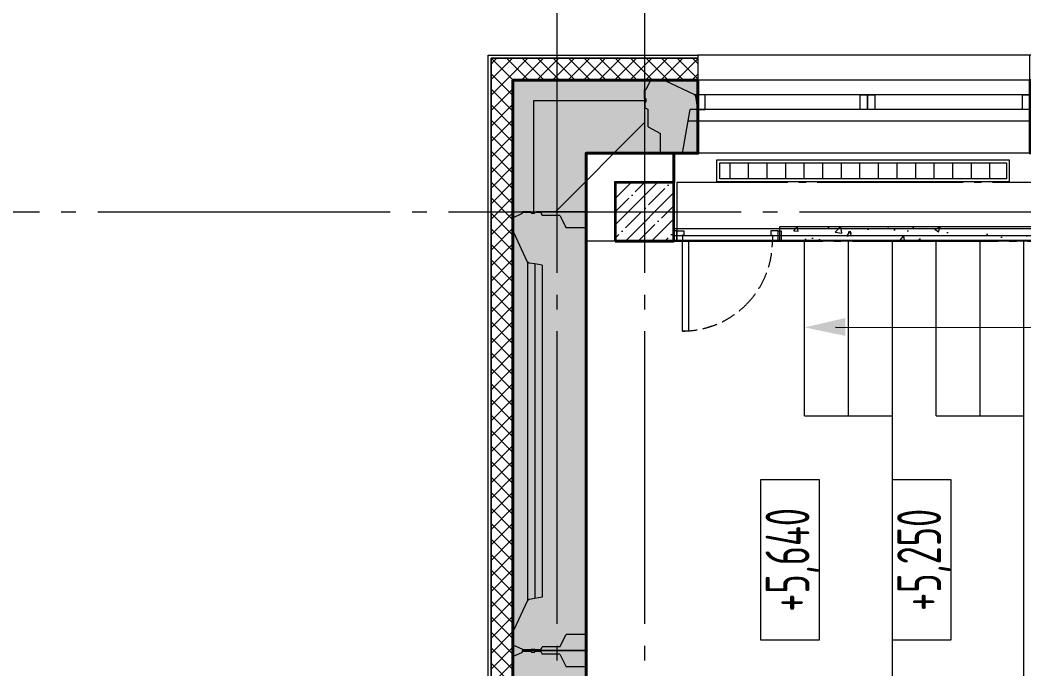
# Model space of a CAD drawing. Header units: millimetres. Extents: x -85420 to 1195317, y -69347 to 470418.
# Drawn here: x 437674 to 444542, y 67651 to 72087 of the extents above; entities that cross this region are included whole.
import ezdxf
from ezdxf.enums import TextEntityAlignment as Align

# ---------------------------------------------------------------- set-up
doc = ezdxf.new("R2010")
doc.units = ezdxf.units.MM
for name, pattern in [('GOST2.303 6', [12, 8, -1.5, 1, -1.5]), ('ГОСТ 2.303 4', [7, 5, -2, 0]), ('ГОСТ 2.303 5', [24, 20, -1.5, 1, -1.5]), ('ГОСТ 2.303 6', [12, 8, -1.5, 1, -1.5]), ('осевая', [50.800000000000004, 31.75, -6.35, 6.35, -6.35])]:
    doc.linetypes.add(name, pattern=pattern)
for name, color, linetype, lineweight in [('!М_Двери', 7, 'Continuous', 15), ('!М_Перегородки_пеноблок', 7, 'Continuous', 20), ('!ФС_Ригели_балки', 251, 'ГОСТ 2.303 6', 15), ('+АР_Осевые линии', 252, 'GOST2.303 6', 9), ('+АР_Стены', 7, 'Continuous', 30), ('АР_Колонны', 5, 'Continuous', 35), ('АР_колонны штриховка', 193, 'Continuous', 5), ('АР_Окна', 4, 'Continuous', 9), ('АР_штриховка несущих стен', 250, 'Continuous', 0), ('Колонны', 7, 'Continuous', 25), ('ОБОРУДОВАНИЕ', 253, 'Continuous', 5), ('СПДС_+АР_Стены', 250, 'Continuous', 20), ('стены', 7, 'Continuous', 40), ('ТОНКАЯ', 253, 'Continuous', 0), ('Тонкий мир', 7, 'Continuous', 9)]:
    doc.layers.add(name, color=color, linetype=linetype, lineweight=lineweight)
doc.layers.add('ОСИ', color=7, linetype='осевая', lineweight=13, true_color=0x999999)
doc.styles.add('М2', font='CS_Gost2304.shx')
pattern_1 = [(45, (0, 0), (-53.03300858899107, 53.03300858899107), []), (135, (0, 0), (-53.03300858899107, -53.03300858899107), [])]

# ---------------------------------------------------------------- blocks, each defined once
blk = doc.blocks.new('НП 3033')
at = {"layer": 'АР_Окна', "ltscale": 100}
for p, q in [((365, 500), (2635, 500)), ((365, 400), (2635, 400)), ((365, 300), (2635, 300)), ((365, 220), (2635, 220)), ((365, 0), (2635, 0))]:
    blk.add_line(p, q, dxfattribs=at)
for points in [[(365, 300), (365, 500), (365, 670), (2635, 670), (2635, 300)], [(365, 300), (415, 300), (415, 400), (365, 400)], [(1450, 400), (1425, 400), (1425, 300), (1450, 300), (1475, 300), (1475, 400), (1437.5, 400)], [(1500, 400), (1475, 400), (1475, 300), (1500, 300), (1525, 300), (1525, 400), (1487.5, 400)], [(2635, 300), (2585, 300), (2585, 400), (2635, 400)]]:
    blk.add_lwpolyline(points, dxfattribs=at)
at = {"layer": 'СПДС_+АР_Стены', "ltscale": 100}
for points in [[(8.419446744138052e-15, 670), (8.419446744138052e-15, 670), (365, 670), (365, 670)], [(3000, 670), (3000, 670), (2635, 670), (2635, 670)]]:
    blk.add_lwpolyline(points, dxfattribs=at)
at = {"layer": 'стены', "ltscale": 100}
for p, q in [((2960, 500), (2860, 500)), ((0, 0), (0, 0))]:
    blk.add_line(p, q, dxfattribs=at)
at = {"layer": 'стены', "lineweight": 30, "ltscale": 100}
blk.add_lwpolyline([(0, 0), (365, 0), (365, 500), (0, 500)], dxfattribs=at)
at = {"layer": 'стены', "ltscale": 100}
blk.add_lwpolyline([(3000, 500), (2635, 500), (2635, 0), (3000, 0)], dxfattribs=at)
blk = doc.blocks.new('дверь металл1_преобразован_в_статический_24')
at = {"color": 7}
for points in [[(0, 0), (20, -2.449293598294707e-15), (20.00000000000001, 69.99999999999727), (8.572527594031139e-15, 69.99999999999727)], [(60, -7.34788079488412e-15), (20, -2.449293598294707e-15), (20.00000000000001, 69.99999999999727), (70.00000000000001, 69.99999999999726), (70, 39.99999999999999), (60.00000000000001, 39.9999999999909)], [(675, -5.869445295771399e-12), (715, -5.874343882967988e-12), (715, 69.9999999999914), (665, 69.9999999999914), (665, 39.99999999999413), (675, 39.99999999998504)], [(735, -5.876793176566282e-12), (715, -5.874343882967988e-12), (715, 69.9999999999914), (735, 69.99999999999139)], [(59.99999999999061, -614.9999999999909), (60, 9.087599136934398e-12), (99.9999999999909, 9.08270054973781e-12), (99.99999999998516, -614.9999999999909)]]:
    blk.add_lwpolyline(points, close=True, dxfattribs=at)
at = {"color": 7, "linetype": 'ГОСТ 2.303 4', "ltscale": 20}
for centre, start, end in [((59.99999999997522, 1.129065436253759e-11), 329.9999999999999, 1.057255354117103e-12), ((59.99999999997798, 3.187602261493174e-11), 314.9999999999994, 329.9999999999988), ((59.99999999999443, 3.506412472698693e-11), 270.0000000000007, 315)]:
    blk.add_arc(centre, 615.0000000000248, start, end, dxfattribs=at)
blk = doc.blocks.new('*U148')
at = {"lineweight": 15, "transparency": 33554687}
h = blk.add_hatch(dxfattribs=at)
h.set_pattern_fill('AR-CONC', color=256, scale=2)
h.set_pattern_definition([(49.99999999999999, (1, 0), (364.369337992008, -31.87817107780617), [38.1, -419.1]), (355, (1, 0), (-70.48684284993868, 382.1136904780703), [30.48, -335.28116834]), (100.4514447, (31.364014, -2.656507), (293.8824941807065, 350.2355038243902), [32.3800176, -356.1804892]), (46.18420000000001, (1, 101.6), (542.1580817842598, -84.0846558654543), [57.15, -628.65]), (96.63555760999996, (46.1798, 94.593), (474.808268103006, 494.8522491954431), [48.57004628, -534.27121632]), (351.1841511700001, (1, 101.6), (474.8082681299541, 494.8522491710653), [45.71993414, -502.91946384]), (21, (51.8, 76.2), (303.228782538265, -204.5303963741752), [38.1, -419.1]), (326.0000000000001, (51.8, 76.2), (123.6040566952941, 368.3759322446385), [30.48, -335.28]), (71.45144499999999, (77.0690652, 59.15580019999999), (426.8328385574323, 163.8455377718105), [32.3800176, -356.1798752]), (37.50000000000001, (1, 0), (6.177206501183633, 169.1100777463062), [0, -331.216, 0, -340.36, 0, -336.55]), (7.499999999999999, (1, 0), (133.6393250206115, 200.361149636239), [0, -194.056, 0, -323.596, 0, -128.27]), (327.5, (-112.284, 0), (271.1811903337428, -11.45748798534689), [0, -127, 0, -396.24, 0, -525.78]), (317.5, (-163.084, 0), (296.2583627720361, 50.85298206666606), [0, -165.1, 0, -263.144, 0, -373.38])])
h.paths.add_polyline_path([(-4874.998654258437, 100.0000000000029), (5.66553889764798e-14, 100.0000000000001), (8.881784197001252e-16, 1.189804971278818e-13), (-4874.998654258437, 2.880945482175434e-12)])
at = {"transparency": 33554687}
blk.add_lwpolyline([(5.048709793414476e-29, 1.189804971278818e-13), (-4874.998654258437, 2.880929947296155e-12), (-4874.998654258437, 100.0000000000029), (5.665538897647979e-14, 100.0000000000001)], close=True, dxfattribs=at)
blk = doc.blocks.new('Колонна 400х400')
at = {"layer": 'АР_колонны штриховка'}
h = blk.add_hatch(dxfattribs=at)
h.set_pattern_fill('ANSI35', color=256, scale=20)
h.set_pattern_definition([(45, (-139655.8754315234, -114865.3000987881), (-89.80256121069154, 89.80256121069154), []), (45, (-139566.0728315234, -114865.3000987881), (-89.80256121069154, 89.80256121069154), [158.75, -31.75, 0, -31.75])])
h.paths.add_polyline_path([(-6.676418706774712e-08, 3.284076228737831e-07), (399.9999999332358, 3.284076228737831e-07), (399.9999999332358, 400.0000003284076), (-6.676418706774712e-08, 400.0000003284076)])
at = {"layer": 'АР_Колонны'}
blk.add_lwpolyline([(0, 0), (400, 0), (400, 400), (0, 400)], close=True, dxfattribs=at)
blk = doc.blocks.new('*U49')
at = {"linetype": 'ГОСТ 2.303 5', "ltscale": 50}
blk.add_lwpolyline([(5560, 400), (0, 400), (0, 0), (5560, 1.818989403545856e-12)], close=True, dxfattribs=at)
blk = doc.blocks.new('Из_буфера30619')
blk.add_blockref('*U49', (0, 0))
blk = doc.blocks.new('обследование 2 этаж 1245')
at = {"layer": 'ТОНКАЯ', "ltscale": 100}
for p, q in [((800, 140), (770, 75)), ((800, 140), (900, 140)), ((3620, 140), (900, 140)), ((902, 135), (900, 140)), ((760, 18), (760, 75)), ((765, 75), (760, 75)), ((760, 75), (760, -360)), ((770, 75), (765, 75)), ((765, 18), (765, 75)), ((1103, 40), (902, 135)), ((760, 0), (0, 0)), ((0, 0), (0, -760)), ((760, 0), (760, -150)), ((765, 18), (770, 13)), ((770, 13), (770, -7)), ((3417, 40), (1103, 40)), ((1110, 30), (1103, 40)), ((1125, -60), (1110, 30)), ((770, -7), (765, -12)), ((765, -50), (765, -12)), ((765, -50), (785, -60)), ((785, -180), (785, -60)), ((1020, -360), (1072, -60)), ((1125, -60), (1072, -60)), ((3395, -60), (1125, -60)), ((150, -759.9999999999418), (760, -150)), ((785, -180), (870, -225)), ((3461.866666666698, -140), (1058.133333333302, -140)), ((870, -360), (870, -225)), ((760, -360), (870, -360)), ((1020, -360), (870, -360)), ((3500, -360), (1020, -360)), ((-140, -800), (-75, -770)), ((-140, -800), (-140, -900)), ((-18, -760), (-75, -760)), ((-75, -765), (-75, -760)), ((-75, -760), (360, -760)), ((-75, -770), (-75, -765)), ((-18, -765), (-75, -765)), ((-18, -765), (-13, -770)), ((-13, -770), (7, -770)), ((0, -760), (150, -759.9999999999418)), ((7, -770), (12, -765)), ((50, -765), (12, -765)), ((360, -760), (20, -760)), ((50, -765), (60, -785)), ((180, -785), (60, -785)), ((180, -785), (225, -870)), ((360, -760), (360, -870)), ((360, -870), (225, -870)), ((360, -1020), (360, -870)), ((-135, -902), (-140, -900)), ((-140, -900), (-140, -3620)), ((-40, -1103), (-135, -902)), ((360, -1020), (360, -3500)), ((-30, -1110), (-40, -1103)), ((-40, -1103), (-40, -3417)), ((10, -1116.666666666744), (-30, -1110)), ((60, -1125), (10, -1116.666666666744)), ((10, -1116.666666666511), (10, -3403.333333333256)), ((60, -1125), (60, -3395)), ((-40, -3417), (-135, -3618)), ((-30, -3410), (-40, -3417)), ((10, -3403.333333333489), (-30, -3410)), ((60, -3395), (10, -3403.333333333489)), ((360, -3500), (360, -3650)), ((-135, -3618), (-140, -3620)), ((-140, -3720), (-140, -3620)), ((180, -3735), (225, -3650)), ((360, -3650), (225, -3650)), ((360, -3760), (360, -3650)), ((-140, -3720), (-75, -3750)), ((-140, -3800), (-75, -3770)), ((-75, -3750), (-75, -3755)), ((-18, -3755), (-75, -3755)), ((-75, -3755), (-75, -3760)), ((-18, -3760), (-75, -3760)), ((-75, -3765), (-75, -3760)), ((-75, -3760), (360, -3760)), ((-18, -3760), (-75, -3760)), ((-75, -3760), (360, -3760)), ((-75, -3770), (-75, -3765)), ((-18, -3765), (-75, -3765)), ((-18, -3755), (-13, -3750)), ((-18, -3765), (-13, -3770)), ((-13, -3750), (7, -3750)), ((-13, -3770), (7, -3770)), ((7, -3750), (12, -3755)), ((7, -3770), (12, -3765)), ((50, -3755), (12, -3755)), ((50, -3765), (12, -3765)), ((360, -3760), (20, -3760)), ((50, -3755), (60, -3735)), ((50, -3765), (60, -3785)), ((180, -3735), (60, -3735)), ((360, -3760), (360, -3870)), ((-140, -3800), (-140, -3900)), ((180, -3785), (60, -3785)), ((180, -3785), (225, -3870)), ((360, -3870), (225, -3870)), ((360, -4020), (360, -3870))]:
    blk.add_line(p, q, dxfattribs=at)
blk = doc.blocks.new('A$C314F1C93')
at = {"layer": '+АР_Осевые линии', "linetype": 'ГОСТ 2.303 5', "lineweight": 0, "ltscale": 100}
for p, q in [((10940.00000000047, 64233.04186645093), (10940.00000000047, -9232.622227149745)), ((11540.00000000047, 64233.04186645093), (11540.00000000047, -9232.622227149745))]:
    blk.add_line(p, q, dxfattribs=at)
blk.add_lwpolyline([(-4199.99999999968, 55449.99999999988), (75280.00000000006, 55449.99999999988)], dxfattribs=at)

msp = doc.modelspace()

# ---------------------------------------------------------------- block references
at = {"layer": 'ОСИ', "ltscale": 40}
msp.add_blockref('A$C314F1C93', (430406.3725916118, 15326.41521031433, 4.999999999999952e-09), dxfattribs=at)

# ---------------------------------------------------------------- next in the draw order: hatches: boundary and pattern name
at = {"layer": 'АР_штриховка несущих стен', "lineweight": 0}
h = msp.add_hatch(dxfattribs=at)
h.set_pattern_fill('FP_1', color=256, angle=90, style=0, pattern_type=2)
h.set_pattern_definition([(225, (219368.7395056369, 445917.9367795632), (212.1320343559643, -212.1320343559643), [300.0000000000001, -50.00000000000001, 10, -50.00000000000001]), (225, (219156.7395056369, 445917.9367795632), (212.1320343559643, -212.1320343559643), []), (140, (219368.7395056369, 445917.9367795632), (31.37586718776049, 358.6306040025252), [37.5, -412.5]), (85, (219368.7395056369, 445917.9367795632), (-376.0956830054848, -69.37609840310986), [30, -330]), (190.4509999999995, (219371.3545056368, 445947.8227795631), (-344.7173363236747, 289.2568028982388), [31.87000000000002, -350.571]), (136.184, (219268.7395056369, 445917.9367795632), (82.7614966388627, 533.6199696404694), [56.25, -618.75]), (186.6359999999994, (219275.6365056369, 445962.4047795633), (-487.0622145359652, 467.3284015511165), [47.80499999999993, -525.8559999999989]), (81.18399999999997, (219268.7395056369, 445917.9367795632), (-487.0580492787813, 467.332636044979), [45, -495]), (111, (219293.7395056367, 445967.9367795632), (201.3095187061823, 298.4540715877155), [37.5, -412.5]), (55.99999999999996, (219293.7395056367, 445967.9367795632), (-362.5748960476324, 121.657102386374), [29.99999999999998, -329.9999999999997]), (161.451, (219310.5155056368, 445992.8077795632), (-161.2620949745204, 420.1119811543452), [31.87, -350.571]), (127.5, (219368.7395056369, 445917.9367795632), (-166.4469269156558, 6.079927658645317), [3.353, -322.647, 3.353, -331.647, -331.25]), (127.5, (219368.7395056369, 445917.9367795632), (-166.4469269156558, 6.079927658645317), [-661, 3.353, -327.897]), (97.5, (219368.7395056369, 445917.9367795632), (-197.2058559411801, 131.5347687210744), [3.352999999999998, -187.6469999999999, 3.352999999999998, -315.1469999999997, -126.2499999999999]), (97.5, (219368.7395056369, 445917.9367795632), (-197.2058559411801, 131.5347687210744), [-509.4999999999997, 3.352999999999998, -122.8969999999999]), (57.49999999999998, (219368.7395056369, 445806.4367795632), (11.27743586718989, 266.9112180862045), [3.35299999999999, -121.6469999999997, 3.35299999999999, -386.6469999999987, -517.4999999999975]), (57.49999999999998, (219368.7395056369, 445806.4367795632), (11.27743586718989, 266.9112180862045), [-514.9999999999975, 3.35299999999999, -514.1469999999974]), (47.49999999999999, (219368.7395056369, 445756.4367795632), (-50.05249116615892, 291.5930846711931), [3.353, -159.147, 3.353, -255.647, -367.5]), (47.49999999999999, (219368.7395056369, 445756.4367795632), (-50.05249116615892, 291.5930846711931), [-421.5, 3.353, -364.147])])
h.paths.add_polyline_path([(442311.3725916803, 71676.4152099858), (441046.372591679, 71676.4152099858), (441046.372591679, 57986.4152099858), (441546.372591679, 71176.4152099858), (441046.372591679, 57986.4152099858), (440896.372591679, 57986.4152099858), (441546.37259168, 57486.4152099858), (441546.372591679, 71176.4152099858), (441546.372591679, 71176.4152099858), (441546.372591679, 71176.4152099858), (442311.3725916803, 71176.4152099858)])
at = {"layer": 'ОБОРУДОВАНИЕ', "ltscale": 100}
h = msp.add_hatch(dxfattribs=at)
h.set_pattern_fill('ANSI31', color=256, scale=40, angle=45)
h.set_pattern_definition([(90, (799401.1892396088, 376863.5963077259), (-127, 0), [])])
h.paths.add_polyline_path([(442461.8318939414, 71112.37698841444), (442461.8318939414, 71002.37698841444), (444421.8318939414, 71002.37698841444), (444421.8318939414, 71112.37698841444)])
at = {"layer": 'СПДС_+АР_Стены', "lineweight": 9, "ltscale": 100}
h = msp.add_hatch(dxfattribs=at)
h.set_pattern_fill('НЕМЕТАЛЛИЧЕСКИЕ МАТЕРИАЛЫ', color=256, scale=30, style=0, pattern_type=2)
h.set_pattern_definition(pattern_1)
h.paths.add_polyline_path([(441046.372591679, 71676.4152099858), (441046.372591679, 57986.4152099858), (440896.372591679, 57986.4152099858), (440896.372591679, 71826.4152099858)], flags=0)
h = msp.add_hatch(dxfattribs=at)
h.set_pattern_fill('НЕМЕТАЛЛИЧЕСКИЕ МАТЕРИАЛЫ', color=256, scale=30, style=0, pattern_type=2)
h.set_pattern_definition(pattern_1)
h.paths.add_polyline_path([(440896.372591679, 71826.4152099858), (442311.3725905094, 71826.4152099858), (442311.3725905094, 71676.4152099858), (441046.372591679, 71676.4152099858)], flags=0)

# ---------------------------------------------------------------- next in the draw order: linework, layer by layer
at = {"layer": '+АР_Стены', "color": 0, "lineweight": 13, "ltscale": 100, "elevation": 4.999999999999952e-09}
msp.add_lwpolyline([(441746.372591679, 70576.4152099858), (441546.372591679, 70576.4152099858)], dxfattribs=at)
at = {"layer": 'ОБОРУДОВАНИЕ', "ltscale": 100}
for p, q in [((442141.8318939386, 70582.37698841421, 4.999999999999952e-09), (447241.831893946, 70582.37698840653, 4.999999999999952e-09)), ((443041.8318939493, 69382.37698840653, 4.999999999999952e-09), (443041.8318939493, 70582.37698840653, 4.999999999999952e-09)), ((443341.8318939493, 69382.37698840653, 4.999999999999952e-09), (443341.8318939493, 70582.37698840653, 4.999999999999952e-09)), ((443641.8318939493, 69382.37698840653, 4.999999999999952e-09), (443641.8318939493, 70582.37698840653, 4.999999999999952e-09)), ((443941.8318939493, 69382.37698840653, 4.999999999999952e-09), (443941.8318939493, 70582.37698840653, 4.999999999999952e-09)), ((444241.8318939493, 69382.37698840653, 4.999999999999952e-09), (444241.8318939493, 70582.37698840653, 4.999999999999952e-09)), ((444541.8318939493, 69382.37698840676, 4.999999999999952e-09), (444541.8318939493, 70582.37698840676, 4.999999999999952e-09)), ((443041.8318939493, 69382.37698840676, 4.999999999999952e-09), (443641.8318939493, 69382.37698840676, 4.999999999999952e-09)), ((443641.8318939493, 66279.83441286557, 4.999999999999952e-09), (443641.8318939493, 69382.37698840676, 4.999999999999952e-09)), ((443941.8318939493, 69382.37698840676, 4.999999999999952e-09), (444541.8318939493, 69382.37698840676, 4.999999999999952e-09)), ((444541.8318939493, 60182.37698841956, 4.999999999999952e-09), (444541.8318939493, 69382.37698840676, 4.999999999999952e-09))]:
    msp.add_line(p, q, dxfattribs=at)
at = {"layer": 'ОБОРУДОВАНИЕ', "ltscale": 100, "elevation": 4.999999999999952e-09}
for points in [[(442441.8318939414, 71132.37698841444), (444441.8318939414, 71132.37698841444), (444441.8318939414, 70982.37698841444), (442441.8318939414, 70982.37698841444)], [(442461.8318939414, 71112.37698841444), (444421.8318939414, 71112.37698841444), (444421.8318939414, 71002.37698841444), (442461.8318939414, 71002.37698841444)], [(441741.8318939382, 70582.37698841433), (442141.8318939382, 70582.37698841433), (442141.8318939382, 70982.37698841433), (441741.8318939382, 70982.37698841433)], [(442141.8318939386, 70662.37698841421), (447241.8318939446, 70662.37698840676), (447241.8318939446, 70612.37698840676), (442141.8318939386, 70612.37698841421)]]:
    msp.add_lwpolyline(points, close=True, dxfattribs=at)
for points in [[(442741.831893954, 67847.22964052786), (442741.831893954, 68947.22964052786), (443141.831893954, 68947.22964052786), (443141.831893954, 67847.22964052786), (442741.831893954, 67847.22964052786)], [(443641.831893954, 67847.22964052786), (443641.831893954, 68947.22964052786), (444041.831893954, 68947.22964052786), (444041.831893954, 67847.22964052786), (443641.831893954, 67847.22964052786)]]:
    msp.add_lwpolyline(points, dxfattribs=at)
at = {"layer": 'СПДС_+АР_Стены', "ltscale": 100}
for points in [[(440896.372591679, 71826.4152099858), (440896.372591679, 58136.4152099858), (440876.372591679, 58136.4152099858), (440876.372591679, 71846.41520998579)], [(440876.372591679, 71846.41520998579), (442311.3725905094, 71846.4152099858), (442311.3725905094, 71826.4152099858), (440896.372591679, 71826.4152099858)], [(440896.372591679, 58136.4152099858), (440896.372591679, 71826.4152099858)], [(440896.372591679, 71826.4152099858), (442311.3725905094, 71826.4152099858), (442311.3725905094, 71676.4152099858), (441046.372591679, 71676.4152099858)], [(441046.372591679, 71676.4152099858), (441046.372591679, 57986.4152099858), (440896.372591679, 57986.4152099858)]]:
    msp.add_lwpolyline(points, dxfattribs=at)
at = {"layer": 'стены', "ltscale": 100}
for p, q in [((441946.372591679, 71676.4152099858, 4.999999999999952e-09), (442311.3725916803, 71676.4152099858, 4.999999999999952e-09)), ((441946.3725916803, 71176.4152099858, 4.999999999999952e-09), (442056.3725916803, 71176.4152099858, 4.999999999999952e-09)), ((442206.3725916803, 71176.4152099858, 4.999999999999952e-09), (442056.3725916803, 71176.4152099858, 4.999999999999952e-09))]:
    msp.add_line(p, q, dxfattribs=at)
at = {"layer": 'стены', "ltscale": 100, "elevation": 4.999999999999952e-09}
for points in [[(441946.3725916803, 71176.4152099858), (441546.372591679, 71176.4152099858), (441546.37259168, 57486.4152099858), (440876.372591679, 57486.4152099858), (440876.372591679, 57986.4152099858), (441046.372591679, 57986.4152099858), (441046.372591679, 71676.4152099858), (442311.3725905094, 71676.4239078718)], [(442311.3725905094, 71176.41839088764), (441946.3723536048, 71176.4152099858)], [(442311.3769490495, 71176.41839092562), (442311.3725916803, 71176.4152099858), (442206.3725916803, 71176.4152099858), (442146.372591679, 71176.4152099858), (442146.372591679, 70976.4152099858)]]:
    msp.add_lwpolyline(points, dxfattribs=at)
at = {"layer": 'Тонкий мир', "lineweight": 5, "elevation": 4.999999999999952e-09}
msp.add_lwpolyline([(448141.8320137591, 69982.37692648111), (443253.4410538739, 69986.24260866153)], dxfattribs=at)
at = {"layer": 'Тонкий мир', "lineweight": 5}
msp.add_solid([(443041.8318939493, 69986.34170050324, 4.999999999999952e-09), (443319.3208449922, 69927.98443814502, 4.999999999999952e-09), (443319.314938966, 70050.21562782928, 4.999999999999952e-09)], dxfattribs=at)

# ---------------------------------------------------------------- next in the draw order: block references
at = {"layer": '!М_Двери'}
msp.add_blockref('дверь металл1_преобразован_в_статический_24', (442146.3739374206, 70576.4152099858, 4.999999999999952e-09), dxfattribs=at)
at = {"layer": '!М_Перегородки_пеноблок'}
msp.add_blockref('*U148', (447746.372591679, 70576.4152099858, 4.999999999999952e-09), dxfattribs=at)
at = {"layer": '!ФС_Ригели_балки'}
msp.add_blockref('Из_буфера30619', (442166.3723536048, 70576.41524488508, 4.999999999999952e-09), dxfattribs=at)
at = {"layer": 'АР_штриховка несущих стен', "lineweight": 0, "xscale": -1}
msp.add_blockref('НП 3033', (444946.3725905094, 71176.4445352694, 4.999999999999952e-09), dxfattribs=at)
at = {"layer": 'Колонны'}
msp.add_blockref('Колонна 400х400', (441746.372591679, 70576.4152099858, 4.999999999999952e-09), dxfattribs=at)
at = {"layer": 'ТОНКАЯ', "ltscale": 200}
msp.add_blockref('обследование 2 этаж 1245', (441186.372591679, 71536.4152099858, 4.999999999999952e-09), dxfattribs=at)

# ---------------------------------------------------------------- next in the draw order: texts
at = {"layer": 'ОБОРУДОВАНИЕ', "ltscale": 100, "style": 'М2', "width": 0.75}
for s, p in [('+5,640', (442924.7617766391, 68397.22964052507, 4.999999999999952e-09)), ('+5,250', (443824.7617766391, 68397.22964052507, 4.999999999999952e-09))]:
    msp.add_text(s, height=300, rotation=90, dxfattribs=at).set_placement(p, align=Align.MIDDLE_CENTER)

doc.saveas('drawing.dxf')
